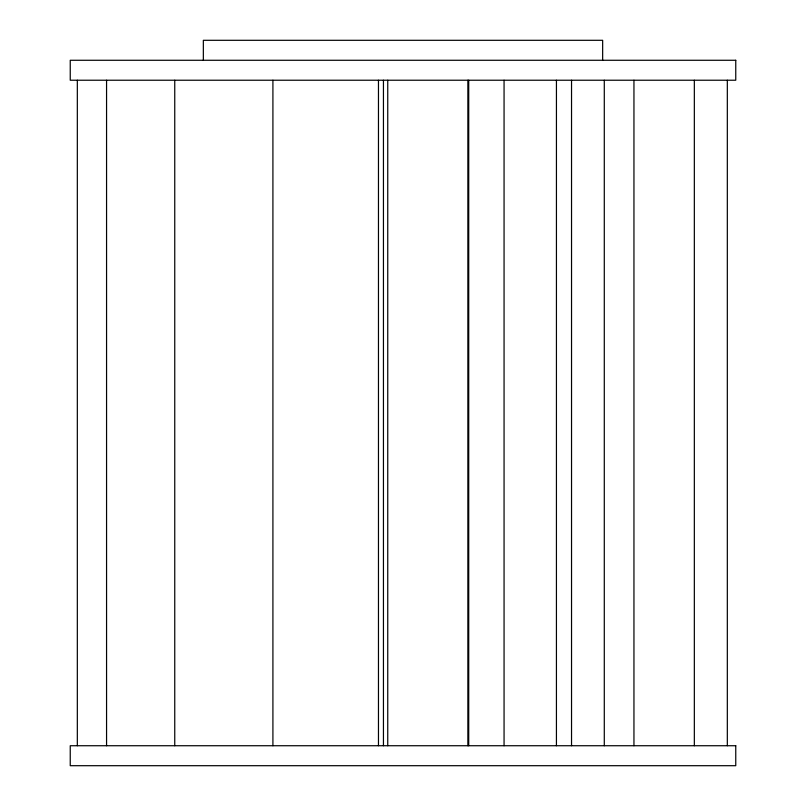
<?xml version="1.0" encoding="UTF-8"?>
<svg xmlns="http://www.w3.org/2000/svg" width="806" height="806" viewBox="0 0 806 806"><rect width="100%" height="100%" fill="white"/><g stroke="black" fill="none" stroke-linecap="round" stroke-linejoin="round"><path stroke-width="1.21" d="M727.324 80.227L727.324 745.731M694.339 80.227L694.339 745.731M633.949 80.227L633.949 745.731M604.288 80.227L604.288 745.731M602.656 60.269L602.656 40.3L203.344 40.3L203.344 60.269M571.535 80.227L571.535 745.731M556.442 80.227L556.432 745.731M504.062 80.227L504.062 745.731M468.719 80.227L468.719 745.731M467.863 80.227L467.863 745.731M387.746 80.227L387.746 745.731M383.444 80.227L383.444 745.731M378.467 80.227L378.467 745.731M272.912 80.227L272.912 745.731M174.751 80.227L174.751 745.731M106.563 80.227L106.563 745.731M77.326 80.227L77.326 745.731M735.757 60.269L70.243 60.269L70.243 80.227L735.757 80.227L735.757 60.269M735.757 745.731L70.243 745.731L70.243 765.7L735.757 765.7L735.757 745.731"/></g></svg>
